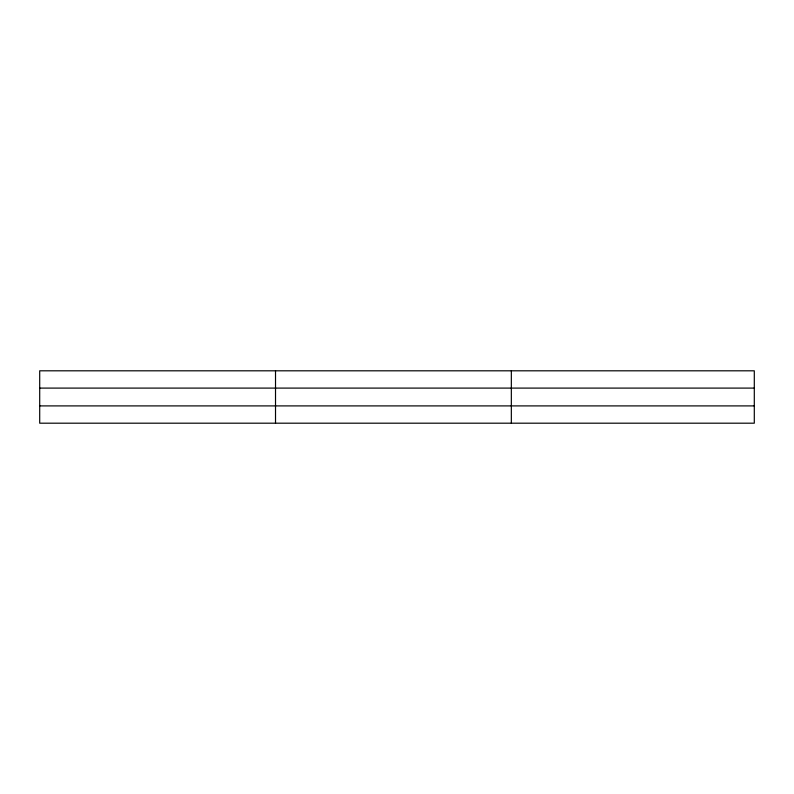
<?xml version="1.0" encoding="UTF-8"?>
<svg xmlns="http://www.w3.org/2000/svg" width="794" height="794" viewBox="0 0 794 794"><rect width="100%" height="100%" fill="white"/><g stroke="black" fill="none" stroke-linecap="round" stroke-linejoin="round"><path stroke-width="1.19" d="M275.518 370.808L275.518 423.192M511.336 370.808L511.336 423.192M754.3 388.097L754.3 370.808L39.7 370.808L39.7 423.192L754.3 423.192L754.3 388.097L39.7 388.097M39.7 405.903L754.3 405.903"/></g></svg>
